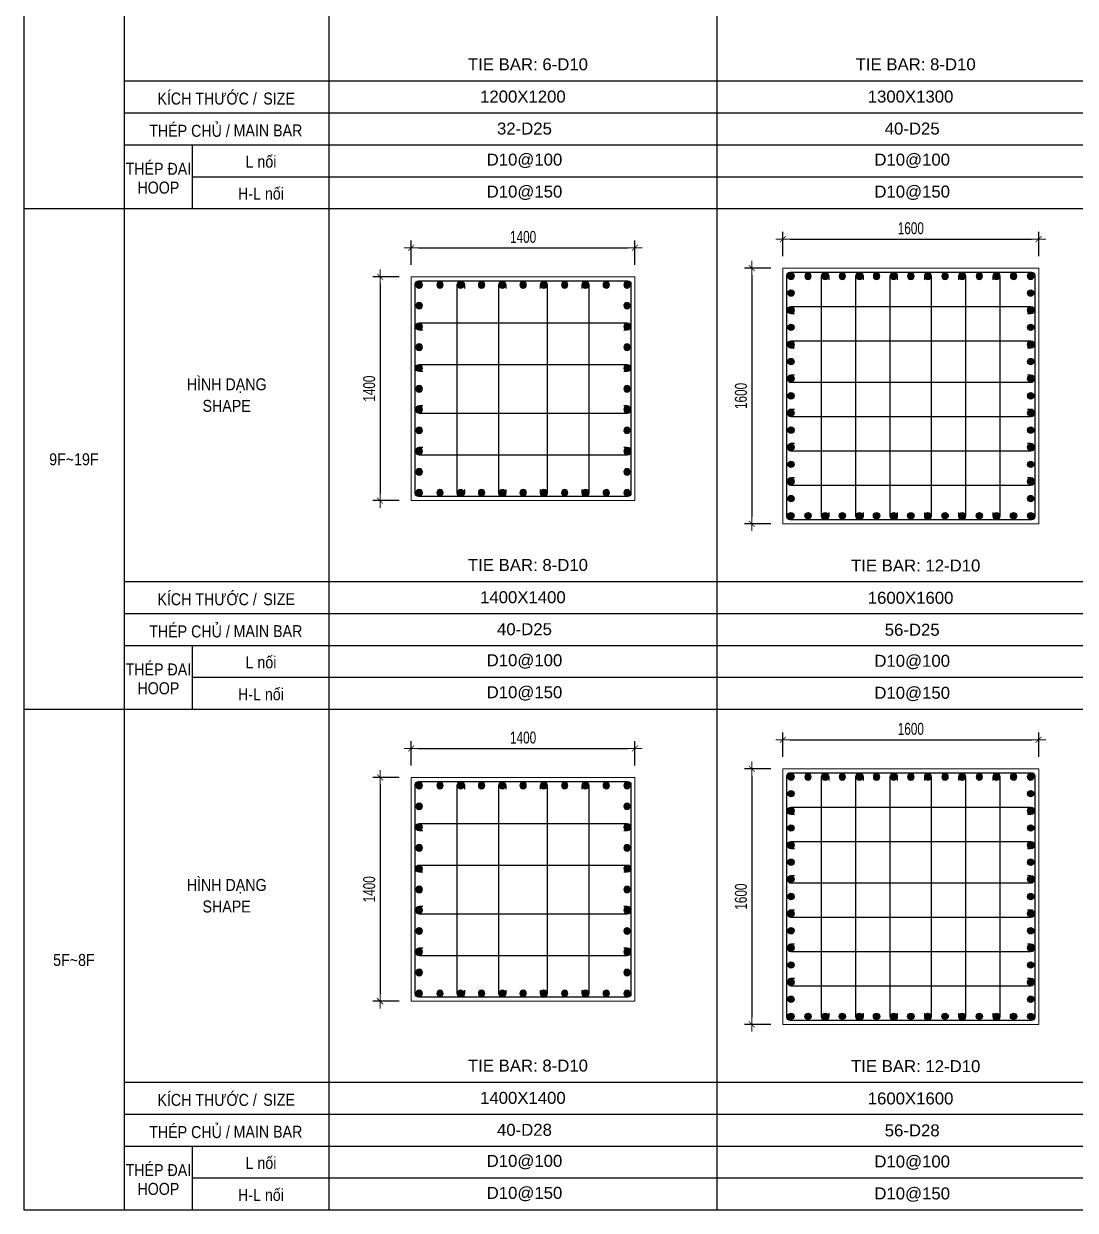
# Model space of a CAD drawing. Header units: millimetres. Extents: x 61878 to 380960, y -19809 to 191918.
# Drawn here: x 309765 to 316345, y 86301 to 93725 of the extents above; entities that cross this region are included whole.
import ezdxf
from ezdxf.enums import TextEntityAlignment as Align

# ---------------------------------------------------------------- set-up
doc = ezdxf.new("R2010")
doc.units = ezdxf.units.MM
doc.linetypes.add('CENTER2', pattern=[1.125, 0.75, -0.125, 0.125, -0.125])
doc.layers.get('Defpoints').update_dxf_attribs({"color": 151, "lineweight": 9})
for name, color, linetype in [('2', 2, 'Continuous'), ('CEN', 1, 'CENTER2'), ('STL', 3, 'Continuous'), ('TIT1', 3, 'Continuous')]:
    doc.layers.add(name, color=color, linetype=linetype)
for name, color, linetype, lineweight in [('NDC_S_CONTINUOUS', 3, 'Continuous', 20), ('NDC_S_DIM', 1, 'Continuous', 15), ('NDC_S_VN TEXT', 7, 'Continuous', 20)]:
    doc.layers.add(name, color=color, linetype=linetype, lineweight=lineweight)
doc.styles.add('NDC_ARIAL', font='arial.ttf', dxfattribs={"width": 0.85})
doc.styles.add('NDC_DIM', font='', dxfattribs={"width": 0.75})
doc.styles.get('NDC_DIM').set_extended_font_data('Dotum')
doc.dimstyles.new('NDC_dim_30', dxfattribs={"dimscale": 30, "dimtxt": 2.5, "dimasz": 1.5, "dimexe": 1.5, "dimexo": 2.5, "dimgap": 1, "dimtad": 1, "dimdec": 0, "dimzin": 0, "dimdsep": 46, "dimtxsty": 'NDC_DIM', "dimblk": 'DIMMARK', "dimcen": 0.09, "dimdle": 1.2, "dimclrd": 1, "dimclre": 1, "dimclrt": 3, "dimadec": 0, "dimazin": 0, "dimtfac": 1, "dimtdec": 0, "dimtix": 1, "dimtofl": 0, "dimtmove": 0, "dimatfit": 3, "dimfxl": 8, "dimfxlon": 1, "dimtolj": 1, "dimtzin": 0, "dimarcsym": 0})

# ---------------------------------------------------------------- blocks, each defined once
blk = doc.blocks.new('DIMMARK')
at = {"layer": 'NDC_S_DIM', "color": 1}
blk.add_line((-1.5, 0), (1, 0), dxfattribs=at)
at = {"layer": 'NDC_S_DIM', "color": 2, "const_width": 0.1}
blk.add_lwpolyline([(-0.42, -0.42), (0.42, 0.42)], dxfattribs=at)
blk = doc.blocks.new('*D711')
at = {"layer": 'Defpoints', "color": 0, "ltscale": 40, "transparency": 16777216}
for p in [(313589.8, 89190.9), (312189.8, 89009.3), (313589.8, 89009.3)]:
    blk.add_point(p, dxfattribs=at)
at = {"layer": 'NDC_S_DIM', "color": 1, "lineweight": -2, "ltscale": 40, "transparency": 16777216}
for p, q in [((312189.8, 89084.3), (312189.8, 89235.9)), ((312234.8, 89190.9), (313544.8, 89190.9)), ((313589.8, 89084.3), (313589.8, 89235.9))]:
    blk.add_line(p, q, dxfattribs=at)
at = {"layer": 'NDC_S_DIM', "color": 1, "lineweight": -2, "ltscale": 40, "transparency": 16777216, "xscale": 45, "yscale": 45, "zscale": 45, "rotation": 180}
blk.add_blockref('DIMMARK', (312189.8, 89190.9), dxfattribs=at)
at = {"layer": 'NDC_S_DIM', "color": 1, "lineweight": -2, "ltscale": 40, "transparency": 16777216, "xscale": 45, "yscale": 45, "zscale": 45}
blk.add_blockref('DIMMARK', (313589.8, 89190.9), dxfattribs=at)
at = {"layer": 'NDC_S_DIM', "color": 3, "ltscale": 40, "transparency": 16777216, "insert": (312889.8, 89258.5), "char_height": 75, "attachment_point": 5, "style": 'NDC_DIM'}
blk.add_mtext('\\A1;1400', dxfattribs=at)
blk = doc.blocks.new('*D712')
at = {"layer": 'Defpoints', "color": 0, "ltscale": 40, "transparency": 16777216}
for p in [(312189.8, 89009.3), (311994.4, 87609.3), (312189.8, 87609.3)]:
    blk.add_point(p, dxfattribs=at)
at = {"layer": 'NDC_S_DIM', "color": 1, "lineweight": -2, "ltscale": 40, "transparency": 16777216}
for p, q in [((312114.8, 89009.3), (311949.4, 89009.3)), ((311994.4, 88964.3), (311994.4, 87654.3)), ((312114.8, 87609.3), (311949.4, 87609.3))]:
    blk.add_line(p, q, dxfattribs=at)
at = {"layer": 'NDC_S_DIM', "color": 1, "lineweight": -2, "ltscale": 40, "transparency": 16777216, "xscale": 45, "yscale": 45, "zscale": 45}
for p, rotation in [((311994.4, 89009.3), 90), ((311994.4, 87609.3), 270)]:
    blk.add_blockref('DIMMARK', p, dxfattribs=dict(at, rotation=rotation))
at = {"layer": 'NDC_S_DIM', "color": 3, "ltscale": 40, "transparency": 16777216, "insert": (311926.9, 88309.3), "char_height": 75, "attachment_point": 5, "rotation": 90, "style": 'NDC_DIM'}
blk.add_mtext('\\A1;1400', dxfattribs=at)
blk = doc.blocks.new('8')
at = {"layer": '2'}
blk.add_hatch(color=256, dxfattribs=at).paths.add_polyline_path([(20, 0, 0.386127), (1.9, 19.9), (-1.9, 19.9, 0.386127), (-20, 0, 1)])
blk.add_circle((0, 0), 20, dxfattribs=at)
blk = doc.blocks.new('5')
at = {"layer": 'CEN', "rotation": 180}
blk.add_blockref('8', (0, 0), dxfattribs=at)
blk = doc.blocks.new('*U707')
at = {"layer": 'STL', "xscale": -1, "rotation": 270}
blk.add_blockref('5', (0, 0), dxfattribs=at)
blk = doc.blocks.new('*U708')
at = {"layer": 'NDC_S_DIM', "color": 0, "linetype": 'ByBlock', "lineweight": -2, "transparency": 16777216}
for p in [(306343.8, 79984.3), (306473.8, 79984.3), (306603.8, 79984.3), (306733.9, 79984.3), (306863.9, 79984.3), (306994, 79984.3), (307124, 79984.3), (307254.1, 79984.3), (307384.1, 79984.3), (307514.2, 79984.3), (307644.2, 79984.3)]:
    blk.add_blockref('*U707', p, dxfattribs=at)
blk = doc.blocks.new('*U709')
at = {"layer": 'STL', "xscale": -1, "rotation": 270}
blk.add_blockref('5', (0, 0), dxfattribs=at)
blk = doc.blocks.new('*U710')
at = {"layer": 'NDC_S_DIM', "color": 0, "linetype": 'ByBlock', "lineweight": -2, "transparency": 16777216}
for p in [(306343.8, 79984.3), (306473.8, 79984.3), (306603.8, 79984.3), (306733.9, 79984.3), (306863.9, 79984.3), (306994, 79984.3), (307124, 79984.3), (307254.1, 79984.3), (307384.1, 79984.3), (307514.2, 79984.3), (307644.2, 79984.3)]:
    blk.add_blockref('*U709', p, dxfattribs=at)
blk = doc.blocks.new('*U703')
at = {"layer": 'STL', "xscale": -1, "rotation": 270}
blk.add_blockref('5', (0, 0), dxfattribs=at)
blk = doc.blocks.new('*U704')
at = {"layer": 'NDC_S_DIM', "color": 0, "linetype": 'ByBlock', "lineweight": -2, "transparency": 16777216}
for p in [(306343.8, 79984.3), (306473.8, 79984.3), (306603.8, 79984.3), (306733.9, 79984.3), (306863.9, 79984.3), (306994, 79984.3), (307124, 79984.3), (307254.1, 79984.3), (307384.1, 79984.3), (307514.2, 79984.3), (307644.2, 79984.3)]:
    blk.add_blockref('*U703', p, dxfattribs=at)
blk = doc.blocks.new('*U705')
at = {"layer": 'STL', "xscale": -1, "rotation": 270}
blk.add_blockref('5', (0, 0), dxfattribs=at)
blk = doc.blocks.new('*U706')
at = {"layer": 'NDC_S_DIM', "color": 0, "linetype": 'ByBlock', "lineweight": -2, "transparency": 16777216}
for p in [(306343.8, 79984.3), (306473.8, 79984.3), (306603.8, 79984.3), (306733.9, 79984.3), (306863.9, 79984.3), (306994, 79984.3), (307124, 79984.3), (307254.1, 79984.3), (307384.1, 79984.3), (307514.2, 79984.3), (307644.2, 79984.3)]:
    blk.add_blockref('*U705', p, dxfattribs=at)
blk = doc.blocks.new('*D721')
at = {"layer": 'Defpoints', "color": 0, "ltscale": 40, "transparency": 16777216}
for p in [(313589.8, 92323.6), (312189.8, 92142), (313589.8, 92142)]:
    blk.add_point(p, dxfattribs=at)
at = {"layer": 'NDC_S_DIM', "color": 1, "lineweight": -2, "ltscale": 40, "transparency": 16777216}
for p, q in [((312189.8, 92217), (312189.8, 92368.6)), ((313589.8, 92217), (313589.8, 92368.6)), ((312234.8, 92323.6), (313544.8, 92323.6))]:
    blk.add_line(p, q, dxfattribs=at)
at = {"layer": 'NDC_S_DIM', "color": 1, "lineweight": -2, "ltscale": 40, "transparency": 16777216, "xscale": 45, "yscale": 45, "zscale": 45, "rotation": 180}
blk.add_blockref('DIMMARK', (312189.8, 92323.6), dxfattribs=at)
at = {"layer": 'NDC_S_DIM', "color": 1, "lineweight": -2, "ltscale": 40, "transparency": 16777216, "xscale": 45, "yscale": 45, "zscale": 45}
blk.add_blockref('DIMMARK', (313589.8, 92323.6), dxfattribs=at)
at = {"layer": 'NDC_S_DIM', "color": 3, "ltscale": 40, "transparency": 16777216, "insert": (312889.8, 92391.2), "char_height": 75, "attachment_point": 5, "style": 'NDC_DIM'}
blk.add_mtext('\\A1;1400', dxfattribs=at)
blk = doc.blocks.new('*D722')
at = {"layer": 'Defpoints', "color": 0, "ltscale": 40, "transparency": 16777216}
for p in [(312189.8, 92142), (311994.4, 90742), (312189.8, 90742)]:
    blk.add_point(p, dxfattribs=at)
at = {"layer": 'NDC_S_DIM', "color": 1, "lineweight": -2, "ltscale": 40, "transparency": 16777216}
for p, q in [((312114.8, 92142), (311949.4, 92142)), ((311994.4, 92097), (311994.4, 90787)), ((312114.8, 90742), (311949.4, 90742))]:
    blk.add_line(p, q, dxfattribs=at)
at = {"layer": 'NDC_S_DIM', "color": 1, "lineweight": -2, "ltscale": 40, "transparency": 16777216, "xscale": 45, "yscale": 45, "zscale": 45}
for p, rotation in [((311994.4, 92142), 90), ((311994.4, 90742), 270)]:
    blk.add_blockref('DIMMARK', p, dxfattribs=dict(at, rotation=rotation))
at = {"layer": 'NDC_S_DIM', "color": 3, "ltscale": 40, "transparency": 16777216, "insert": (311926.9, 91442), "char_height": 75, "attachment_point": 5, "rotation": 90, "style": 'NDC_DIM'}
blk.add_mtext('\\A1;1400', dxfattribs=at)
blk = doc.blocks.new('*U717')
at = {"layer": 'STL', "xscale": -1, "rotation": 270}
blk.add_blockref('5', (0, 0), dxfattribs=at)
blk = doc.blocks.new('*U718')
at = {"layer": 'NDC_S_DIM', "color": 0, "linetype": 'ByBlock', "lineweight": -2, "transparency": 16777216}
for p in [(306343.8, 79984.3), (306473.8, 79984.3), (306603.8, 79984.3), (306733.9, 79984.3), (306863.9, 79984.3), (306994, 79984.3), (307124, 79984.3), (307254.1, 79984.3), (307384.1, 79984.3), (307514.2, 79984.3), (307644.2, 79984.3)]:
    blk.add_blockref('*U717', p, dxfattribs=at)
blk = doc.blocks.new('*U719')
at = {"layer": 'STL', "xscale": -1, "rotation": 270}
blk.add_blockref('5', (0, 0), dxfattribs=at)
blk = doc.blocks.new('*U720')
at = {"layer": 'NDC_S_DIM', "color": 0, "linetype": 'ByBlock', "lineweight": -2, "transparency": 16777216}
for p in [(306343.8, 79984.3), (306473.8, 79984.3), (306603.8, 79984.3), (306733.9, 79984.3), (306863.9, 79984.3), (306994, 79984.3), (307124, 79984.3), (307254.1, 79984.3), (307384.1, 79984.3), (307514.2, 79984.3), (307644.2, 79984.3)]:
    blk.add_blockref('*U719', p, dxfattribs=at)
blk = doc.blocks.new('*U713')
at = {"layer": 'STL', "xscale": -1, "rotation": 270}
blk.add_blockref('5', (0, 0), dxfattribs=at)
blk = doc.blocks.new('*U714')
at = {"layer": 'NDC_S_DIM', "color": 0, "linetype": 'ByBlock', "lineweight": -2, "transparency": 16777216}
for p in [(306343.8, 79984.3), (306473.8, 79984.3), (306603.8, 79984.3), (306733.9, 79984.3), (306863.9, 79984.3), (306994, 79984.3), (307124, 79984.3), (307254.1, 79984.3), (307384.1, 79984.3), (307514.2, 79984.3), (307644.2, 79984.3)]:
    blk.add_blockref('*U713', p, dxfattribs=at)
blk = doc.blocks.new('*U715')
at = {"layer": 'STL', "xscale": -1, "rotation": 270}
blk.add_blockref('5', (0, 0), dxfattribs=at)
blk = doc.blocks.new('*U716')
at = {"layer": 'NDC_S_DIM', "color": 0, "linetype": 'ByBlock', "lineweight": -2, "transparency": 16777216}
for p in [(306343.8, 79984.3), (306473.8, 79984.3), (306603.8, 79984.3), (306733.9, 79984.3), (306863.9, 79984.3), (306994, 79984.3), (307124, 79984.3), (307254.1, 79984.3), (307384.1, 79984.3), (307514.2, 79984.3), (307644.2, 79984.3)]:
    blk.add_blockref('*U715', p, dxfattribs=at)
blk = doc.blocks.new('*D799')
at = {"layer": 'Defpoints', "color": 0, "ltscale": 40, "transparency": 16777216}
for p in [(316115.9, 89245.3), (314515.9, 89063.7), (316115.9, 89063.7)]:
    blk.add_point(p, dxfattribs=at)
at = {"layer": 'NDC_S_DIM', "color": 1, "lineweight": -2, "ltscale": 40, "transparency": 16777216}
for p, q in [((314515.9, 89138.7), (314515.9, 89290.3)), ((314560.9, 89245.3), (316070.9, 89245.3)), ((316115.9, 89138.7), (316115.9, 89290.3))]:
    blk.add_line(p, q, dxfattribs=at)
at = {"layer": 'NDC_S_DIM', "color": 1, "lineweight": -2, "ltscale": 40, "transparency": 16777216, "xscale": 45, "yscale": 45, "zscale": 45, "rotation": 180}
blk.add_blockref('DIMMARK', (314515.9, 89245.3), dxfattribs=at)
at = {"layer": 'NDC_S_DIM', "color": 1, "lineweight": -2, "ltscale": 40, "transparency": 16777216, "xscale": 45, "yscale": 45, "zscale": 45}
blk.add_blockref('DIMMARK', (316115.9, 89245.3), dxfattribs=at)
at = {"layer": 'NDC_S_DIM', "color": 3, "ltscale": 40, "transparency": 16777216, "insert": (315315.9, 89312.9), "char_height": 75, "attachment_point": 5, "style": 'NDC_DIM'}
blk.add_mtext('\\A1;1600', dxfattribs=at)
blk = doc.blocks.new('*D800')
at = {"layer": 'Defpoints', "color": 0, "ltscale": 40, "transparency": 16777216}
for p in [(314515.9, 89063.7), (314320.5, 87463.7), (314515.9, 87463.7)]:
    blk.add_point(p, dxfattribs=at)
at = {"layer": 'NDC_S_DIM', "color": 1, "lineweight": -2, "ltscale": 40, "transparency": 16777216}
for p, q in [((314440.9, 89063.7), (314275.5, 89063.7)), ((314320.5, 89018.7), (314320.5, 87508.7)), ((314440.9, 87463.7), (314275.5, 87463.7))]:
    blk.add_line(p, q, dxfattribs=at)
at = {"layer": 'NDC_S_DIM', "color": 1, "lineweight": -2, "ltscale": 40, "transparency": 16777216, "xscale": 45, "yscale": 45, "zscale": 45}
for p, rotation in [((314320.5, 89063.7), 90), ((314320.5, 87463.7), 270)]:
    blk.add_blockref('DIMMARK', p, dxfattribs=dict(at, rotation=rotation))
at = {"layer": 'NDC_S_DIM', "color": 3, "ltscale": 40, "transparency": 16777216, "insert": (314253, 88263.7), "char_height": 75, "attachment_point": 5, "rotation": 90, "style": 'NDC_DIM'}
blk.add_mtext('\\A1;1600', dxfattribs=at)
blk = doc.blocks.new('*U795')
at = {"layer": 'STL', "xscale": -1, "rotation": 270}
blk.add_blockref('5', (0, 0), dxfattribs=at)
blk = doc.blocks.new('*U796')
at = {"layer": 'NDC_S_DIM', "color": 0, "linetype": 'ByBlock', "lineweight": -2, "transparency": 16777216}
for p in [(308769.8, 80184.3), (308877, 80184.3), (308984.2, 80184.3), (309091.4, 80184.3), (309198.6, 80184.3), (309305.7, 80184.3), (309412.9, 80184.3), (309520.1, 80184.3), (309627.3, 80184.3), (309734.4, 80184.3), (309841.6, 80184.3), (309948.8, 80184.3), (310056, 80184.3), (310163.1, 80184.3), (310270.3, 80184.3)]:
    blk.add_blockref('*U795', p, dxfattribs=at)
blk = doc.blocks.new('*U797')
at = {"layer": 'STL', "xscale": -1, "rotation": 270}
blk.add_blockref('5', (0, 0), dxfattribs=at)
blk = doc.blocks.new('*U798')
at = {"layer": 'NDC_S_DIM', "color": 0, "linetype": 'ByBlock', "lineweight": -2, "transparency": 16777216}
for p in [(308769.8, 80184.3), (308877, 80184.3), (308984.2, 80184.3), (309091.4, 80184.3), (309198.6, 80184.3), (309305.7, 80184.3), (309412.9, 80184.3), (309520.1, 80184.3), (309627.3, 80184.3), (309734.4, 80184.3), (309841.6, 80184.3), (309948.8, 80184.3), (310056, 80184.3), (310163.1, 80184.3), (310270.3, 80184.3)]:
    blk.add_blockref('*U797', p, dxfattribs=at)
blk = doc.blocks.new('*U791')
at = {"layer": 'STL', "xscale": -1, "rotation": 270}
blk.add_blockref('5', (0, 0), dxfattribs=at)
blk = doc.blocks.new('*U792')
at = {"layer": 'NDC_S_DIM', "color": 0, "linetype": 'ByBlock', "lineweight": -2, "transparency": 16777216}
for p in [(308769.8, 80184.3), (308877, 80184.3), (308984.2, 80184.3), (309091.4, 80184.3), (309198.6, 80184.3), (309305.7, 80184.3), (309412.9, 80184.3), (309520.1, 80184.3), (309627.3, 80184.3), (309734.4, 80184.3), (309841.6, 80184.3), (309948.8, 80184.3), (310056, 80184.3), (310163.1, 80184.3), (310270.3, 80184.3)]:
    blk.add_blockref('*U791', p, dxfattribs=at)
blk = doc.blocks.new('*U793')
at = {"layer": 'STL', "xscale": -1, "rotation": 270}
blk.add_blockref('5', (0, 0), dxfattribs=at)
blk = doc.blocks.new('*U794')
at = {"layer": 'NDC_S_DIM', "color": 0, "linetype": 'ByBlock', "lineweight": -2, "transparency": 16777216}
for p in [(308769.8, 80184.3), (308877, 80184.3), (308984.2, 80184.3), (309091.4, 80184.3), (309198.6, 80184.3), (309305.7, 80184.3), (309412.9, 80184.3), (309520.1, 80184.3), (309627.3, 80184.3), (309734.4, 80184.3), (309841.6, 80184.3), (309948.8, 80184.3), (310056, 80184.3), (310163.1, 80184.3), (310270.3, 80184.3)]:
    blk.add_blockref('*U793', p, dxfattribs=at)
blk = doc.blocks.new('*D809')
at = {"layer": 'Defpoints', "color": 0, "ltscale": 40, "transparency": 16777216}
for p in [(316115.9, 92378), (314515.9, 92196.4), (316115.9, 92196.4)]:
    blk.add_point(p, dxfattribs=at)
at = {"layer": 'NDC_S_DIM', "color": 1, "lineweight": -2, "ltscale": 40, "transparency": 16777216}
for p, q in [((314515.9, 92271.4), (314515.9, 92423)), ((314560.9, 92378), (316070.9, 92378)), ((316115.9, 92271.4), (316115.9, 92423))]:
    blk.add_line(p, q, dxfattribs=at)
at = {"layer": 'NDC_S_DIM', "color": 1, "lineweight": -2, "ltscale": 40, "transparency": 16777216, "xscale": 45, "yscale": 45, "zscale": 45, "rotation": 180}
blk.add_blockref('DIMMARK', (314515.9, 92378), dxfattribs=at)
at = {"layer": 'NDC_S_DIM', "color": 1, "lineweight": -2, "ltscale": 40, "transparency": 16777216, "xscale": 45, "yscale": 45, "zscale": 45}
blk.add_blockref('DIMMARK', (316115.9, 92378), dxfattribs=at)
at = {"layer": 'NDC_S_DIM', "color": 3, "ltscale": 40, "transparency": 16777216, "insert": (315315.9, 92445.6), "char_height": 75, "attachment_point": 5, "style": 'NDC_DIM'}
blk.add_mtext('\\A1;1600', dxfattribs=at)
blk = doc.blocks.new('*D810')
at = {"layer": 'Defpoints', "color": 0, "ltscale": 40, "transparency": 16777216}
for p in [(314515.9, 92196.4), (314320.5, 90596.4), (314515.9, 90596.4)]:
    blk.add_point(p, dxfattribs=at)
at = {"layer": 'NDC_S_DIM', "color": 1, "lineweight": -2, "ltscale": 40, "transparency": 16777216}
for p, q in [((314440.9, 92196.4), (314275.5, 92196.4)), ((314320.5, 92151.4), (314320.5, 90641.4)), ((314440.9, 90596.4), (314275.5, 90596.4))]:
    blk.add_line(p, q, dxfattribs=at)
at = {"layer": 'NDC_S_DIM', "color": 1, "lineweight": -2, "ltscale": 40, "transparency": 16777216, "xscale": 45, "yscale": 45, "zscale": 45}
for p, rotation in [((314320.5, 92196.4), 90), ((314320.5, 90596.4), 270)]:
    blk.add_blockref('DIMMARK', p, dxfattribs=dict(at, rotation=rotation))
at = {"layer": 'NDC_S_DIM', "color": 3, "ltscale": 40, "transparency": 16777216, "insert": (314253, 91396.4), "char_height": 75, "attachment_point": 5, "rotation": 90, "style": 'NDC_DIM'}
blk.add_mtext('\\A1;1600', dxfattribs=at)
blk = doc.blocks.new('*U805')
at = {"layer": 'STL', "xscale": -1, "rotation": 270}
blk.add_blockref('5', (0, 0), dxfattribs=at)
blk = doc.blocks.new('*U806')
at = {"layer": 'NDC_S_DIM', "color": 0, "linetype": 'ByBlock', "lineweight": -2, "transparency": 16777216}
for p in [(308769.8, 80184.3), (308877, 80184.3), (308984.2, 80184.3), (309091.4, 80184.3), (309198.6, 80184.3), (309305.7, 80184.3), (309412.9, 80184.3), (309520.1, 80184.3), (309627.3, 80184.3), (309734.4, 80184.3), (309841.6, 80184.3), (309948.8, 80184.3), (310056, 80184.3), (310163.1, 80184.3), (310270.3, 80184.3)]:
    blk.add_blockref('*U805', p, dxfattribs=at)
blk = doc.blocks.new('*U807')
at = {"layer": 'STL', "xscale": -1, "rotation": 270}
blk.add_blockref('5', (0, 0), dxfattribs=at)
blk = doc.blocks.new('*U808')
at = {"layer": 'NDC_S_DIM', "color": 0, "linetype": 'ByBlock', "lineweight": -2, "transparency": 16777216}
for p in [(308769.8, 80184.3), (308877, 80184.3), (308984.2, 80184.3), (309091.4, 80184.3), (309198.6, 80184.3), (309305.7, 80184.3), (309412.9, 80184.3), (309520.1, 80184.3), (309627.3, 80184.3), (309734.4, 80184.3), (309841.6, 80184.3), (309948.8, 80184.3), (310056, 80184.3), (310163.1, 80184.3), (310270.3, 80184.3)]:
    blk.add_blockref('*U807', p, dxfattribs=at)
blk = doc.blocks.new('*U801')
at = {"layer": 'STL', "xscale": -1, "rotation": 270}
blk.add_blockref('5', (0, 0), dxfattribs=at)
blk = doc.blocks.new('*U802')
at = {"layer": 'NDC_S_DIM', "color": 0, "linetype": 'ByBlock', "lineweight": -2, "transparency": 16777216}
for p in [(308769.8, 80184.3), (308877, 80184.3), (308984.2, 80184.3), (309091.4, 80184.3), (309198.6, 80184.3), (309305.7, 80184.3), (309412.9, 80184.3), (309520.1, 80184.3), (309627.3, 80184.3), (309734.4, 80184.3), (309841.6, 80184.3), (309948.8, 80184.3), (310056, 80184.3), (310163.1, 80184.3), (310270.3, 80184.3)]:
    blk.add_blockref('*U801', p, dxfattribs=at)
blk = doc.blocks.new('*U803')
at = {"layer": 'STL', "xscale": -1, "rotation": 270}
blk.add_blockref('5', (0, 0), dxfattribs=at)
blk = doc.blocks.new('*U804')
at = {"layer": 'NDC_S_DIM', "color": 0, "linetype": 'ByBlock', "lineweight": -2, "transparency": 16777216}
for p in [(308769.8, 80184.3), (308877, 80184.3), (308984.2, 80184.3), (309091.4, 80184.3), (309198.6, 80184.3), (309305.7, 80184.3), (309412.9, 80184.3), (309520.1, 80184.3), (309627.3, 80184.3), (309734.4, 80184.3), (309841.6, 80184.3), (309948.8, 80184.3), (310056, 80184.3), (310163.1, 80184.3), (310270.3, 80184.3)]:
    blk.add_blockref('*U803', p, dxfattribs=at)

msp = doc.modelspace()

# ---------------------------------------------------------------- linework, layer by layer
at = {"layer": '2', "lineweight": -2, "ltscale": 1000}
for points in [[(316090.9, 92151.4), (316090.9, 90641.4, -0.414214), (316070.9, 90621.4), (314560.9, 90621.4, -0.414214), (314540.9, 90641.4), (314540.9, 92151.4, -0.414214), (314560.9, 92171.4), (316070.9, 92171.4, -0.414214)], [(313564.8, 92097), (313564.8, 90787, -0.414214), (313544.8, 90767), (312234.8, 90767, -0.414214), (312214.8, 90787), (312214.8, 92097, -0.414214), (312234.8, 92117), (313544.8, 92117, -0.414214)], [(316090.9, 89018.7), (316090.9, 87508.7, -0.414214), (316070.9, 87488.7), (314560.9, 87488.7, -0.414214), (314540.9, 87508.7), (314540.9, 89018.7, -0.414214), (314560.9, 89038.7), (316070.9, 89038.7, -0.414214)], [(313564.8, 88964.3), (313564.8, 87654.3, -0.414214), (313544.8, 87634.3), (312234.8, 87634.3, -0.414214), (312214.8, 87654.3), (312214.8, 88964.3, -0.414214), (312234.8, 88984.3), (313544.8, 88984.3, -0.414214)]]:
    msp.add_lwpolyline(points, format="xyb", close=True, dxfattribs=at)
at = {"layer": '2'}
for points in [[(314802.5, 90666.1), (314802.5, 90643.9, -1), (314757.5, 90643.9), (314757.5, 92145.9, -1), (314802.5, 92145.9), (314802.5, 92123.8)], [(315016.9, 90666.1), (315016.9, 90643.9, -1), (314971.9, 90643.9), (314971.9, 92145.9, -1), (315016.9, 92145.9), (315016.9, 92123.8)], [(315231.2, 90666.1), (315231.2, 90643.9, -1), (315186.2, 90643.9), (315186.2, 92145.9, -1), (315231.2, 92145.9), (315231.2, 92123.8)], [(315400.6, 90666.1), (315400.6, 90643.9, 1), (315445.6, 90643.9), (315445.6, 92145.9, 1), (315400.6, 92145.9), (315400.6, 92123.8)], [(315614.9, 90666.1), (315614.9, 90643.9, 1), (315659.9, 90643.9), (315659.9, 92145.9, 1), (315614.9, 92145.9), (315614.9, 92123.8)], [(315829.3, 90666.1), (315829.3, 90643.9, 1), (315874.3, 90643.9), (315874.3, 92145.9, 1), (315829.3, 92145.9), (315829.3, 92123.8)], [(312522.2, 90811.7), (312522.2, 90789.5, -1), (312477.1, 90789.5), (312477.1, 92091.5, -1), (312522.2, 92091.5), (312522.2, 92069.4)], [(312782.3, 90811.7), (312782.3, 90789.5, -1), (312737.2, 90789.5), (312737.2, 92091.5, -1), (312782.3, 92091.5), (312782.3, 92069.4)], [(312997.3, 90811.7), (312997.3, 90789.5, 1), (313042.3, 90789.5), (313042.3, 92091.5, 1), (312997.3, 92091.5), (312997.3, 92069.4)], [(313257.4, 90811.7), (313257.4, 90789.5, 1), (313302.4, 90789.5), (313302.4, 92091.5, 1), (313257.4, 92091.5), (313257.4, 92069.4)], [(314587.8, 91910.5), (314565.7, 91910.5, -1), (314565.7, 91955.5), (316067.7, 91955.5, -1), (316067.7, 91910.5), (316045.6, 91910.5)], [(312261.7, 91808.9), (312239.6, 91808.9, -1), (312239.6, 91853.9), (313541.6, 91853.9, -1), (313541.6, 91808.9), (313519.5, 91808.9)], [(314587.8, 91696.2), (314565.7, 91696.2, -1), (314565.7, 91741.2), (316067.7, 91741.2, -1), (316067.7, 91696.2), (316045.6, 91696.2)], [(312261.7, 91548.8), (312239.6, 91548.8, -1), (312239.6, 91593.9), (313541.6, 91593.9, -1), (313541.6, 91548.8), (313519.5, 91548.8)], [(314587.8, 91526.8), (314565.7, 91526.8, 1), (314565.7, 91481.8), (316067.7, 91481.8, 1), (316067.7, 91526.8), (316045.6, 91526.8)], [(312261.7, 91333.8), (312239.6, 91333.8, 1), (312239.6, 91288.7), (313541.6, 91288.7, 1), (313541.6, 91333.8), (313519.5, 91333.8)], [(314587.8, 91312.5), (314565.7, 91312.5, 1), (314565.7, 91267.5), (316067.7, 91267.5, 1), (316067.7, 91312.5), (316045.6, 91312.5)], [(312261.7, 91073.7), (312239.6, 91073.7, 1), (312239.6, 91028.6), (313541.6, 91028.6, 1), (313541.6, 91073.7), (313519.5, 91073.7)], [(314587.8, 91098.1), (314565.7, 91098.1, 1), (314565.7, 91053.1), (316067.7, 91053.1, 1), (316067.7, 91098.1), (316045.6, 91098.1)], [(314587.8, 90883.8), (314565.7, 90883.8, 1), (314565.7, 90838.8), (316067.7, 90838.8, 1), (316067.7, 90883.8), (316045.6, 90883.8)], [(314802.5, 87533.4), (314802.5, 87511.2, -1), (314757.5, 87511.2), (314757.5, 89013.2, -1), (314802.5, 89013.2), (314802.5, 88991.1)], [(315016.9, 87533.4), (315016.9, 87511.2, -1), (314971.9, 87511.2), (314971.9, 89013.2, -1), (315016.9, 89013.2), (315016.9, 88991.1)], [(315231.2, 87533.4), (315231.2, 87511.2, -1), (315186.2, 87511.2), (315186.2, 89013.2, -1), (315231.2, 89013.2), (315231.2, 88991.1)], [(315400.6, 87533.4), (315400.6, 87511.2, 1), (315445.6, 87511.2), (315445.6, 89013.2, 1), (315400.6, 89013.2), (315400.6, 88991.1)], [(315614.9, 87533.4), (315614.9, 87511.2, 1), (315659.9, 87511.2), (315659.9, 89013.2, 1), (315614.9, 89013.2), (315614.9, 88991.1)], [(315829.3, 87533.4), (315829.3, 87511.2, 1), (315874.3, 87511.2), (315874.3, 89013.2, 1), (315829.3, 89013.2), (315829.3, 88991.1)], [(312522.2, 87679), (312522.2, 87656.8, -1), (312477.1, 87656.8), (312477.1, 88958.8, -1), (312522.2, 88958.8), (312522.2, 88936.7)], [(312782.3, 87679), (312782.3, 87656.8, -1), (312737.2, 87656.8), (312737.2, 88958.8, -1), (312782.3, 88958.8), (312782.3, 88936.7)], [(312997.3, 87679), (312997.3, 87656.8, 1), (313042.3, 87656.8), (313042.3, 88958.8, 1), (312997.3, 88958.8), (312997.3, 88936.7)], [(313257.4, 87679), (313257.4, 87656.8, 1), (313302.4, 87656.8), (313302.4, 88958.8, 1), (313257.4, 88958.8), (313257.4, 88936.7)], [(314587.8, 88777.8), (314565.7, 88777.8, -1), (314565.7, 88822.8), (316067.7, 88822.8, -1), (316067.7, 88777.8), (316045.6, 88777.8)], [(312261.7, 88676.2), (312239.6, 88676.2, -1), (312239.6, 88721.2), (313541.6, 88721.2, -1), (313541.6, 88676.2), (313519.5, 88676.2)], [(314587.8, 88563.5), (314565.7, 88563.5, -1), (314565.7, 88608.5), (316067.7, 88608.5, -1), (316067.7, 88563.5), (316045.6, 88563.5)], [(312261.7, 88416.1), (312239.6, 88416.1, -1), (312239.6, 88461.2), (313541.6, 88461.2, -1), (313541.6, 88416.1), (313519.5, 88416.1)], [(314587.8, 88394.1), (314565.7, 88394.1, 1), (314565.7, 88349.1), (316067.7, 88349.1, 1), (316067.7, 88394.1), (316045.6, 88394.1)], [(312261.7, 88201.1), (312239.6, 88201.1, 1), (312239.6, 88156), (313541.6, 88156, 1), (313541.6, 88201.1), (313519.5, 88201.1)], [(314587.8, 88179.8), (314565.7, 88179.8, 1), (314565.7, 88134.8), (316067.7, 88134.8, 1), (316067.7, 88179.8), (316045.6, 88179.8)], [(312261.7, 87941), (312239.6, 87941, 1), (312239.6, 87895.9), (313541.6, 87895.9, 1), (313541.6, 87941), (313519.5, 87941)], [(314587.8, 87965.4), (314565.7, 87965.4, 1), (314565.7, 87920.4), (316067.7, 87920.4, 1), (316067.7, 87965.4), (316045.6, 87965.4)], [(314587.8, 87751.1), (314565.7, 87751.1, 1), (314565.7, 87706.1), (316067.7, 87706.1, 1), (316067.7, 87751.1), (316045.6, 87751.1)]]:
    msp.add_lwpolyline(points, format="xyb", dxfattribs=at)
at = {"layer": 'NDC_S_CONTINUOUS', "ltscale": 70}
for points in [[(313589.8, 92142), (313589.8, 90742), (312189.8, 90742), (312189.8, 92142), (313589.8, 92142)], [(316115.9, 92196.4), (316115.9, 90596.4), (314515.9, 90596.4), (314515.9, 92196.4), (316115.9, 92196.4)], [(316115.9, 89063.7), (316115.9, 87463.7), (314515.9, 87463.7), (314515.9, 89063.7), (316115.9, 89063.7)], [(313589.8, 89009.3), (313589.8, 87609.3), (312189.8, 87609.3), (312189.8, 89009.3), (313589.8, 89009.3)]]:
    msp.add_lwpolyline(points, dxfattribs=at)
at = {"layer": 'TIT1'}
for p, q in [((309764.9, 102204.5), (309764.9, 86304.5)), ((310392.8, 102204.5), (310392.8, 86304.5)), ((311676.7, 86304.5), (311676.7, 102204.5)), ((314102.8, 102204.5), (314102.8, 86304.5)), ((323807.2, 92566.4), (309764.9, 92566.4)), ((323807.2, 89433.7), (309764.9, 89433.7))]:
    msp.add_line(p, q, dxfattribs=at)
at = {"layer": 'TIT1', "color": 8}
for p, q in [((323807.2, 93366.4), (310392.8, 93366.4)), ((323807.2, 93166.4), (310392.8, 93166.4)), ((323807.2, 92966.4), (310392.8, 92966.4)), ((310822, 92566.4), (310822, 92966.4)), ((323807.2, 92766.4), (310822, 92766.4)), ((323807.2, 90233.7), (310392.8, 90233.7)), ((323807.2, 90033.7), (310392.8, 90033.7)), ((323807.2, 89833.7), (310392.8, 89833.7)), ((310822, 89433.7), (310822, 89833.7)), ((323807.2, 89633.7), (310822, 89633.7)), ((323807.2, 87101), (310392.8, 87101)), ((323807.2, 86901), (310392.8, 86901)), ((323807.2, 86701), (310392.8, 86701)), ((310822, 86301), (310822, 86701)), ((323807.2, 86501), (310822, 86501))]:
    msp.add_line(p, q, dxfattribs=at)
at = {"layer": 'TIT1', "ltscale": 40}
msp.add_line((309764.9, 86304.5), (323807.2, 86304.5), dxfattribs=at)

# ---------------------------------------------------------------- block references
at = {"layer": 'NDC_S_DIM', "xscale": -1}
for name, p, rotation in [('*U802', (234381.4, -218122.9), 270), ('*U804', (235881.9, -218122.9), 270), ('*U808', (5795.8, 170831.2), 180), ('*U792', (234381.4, -221255.6), 270), ('*U794', (235881.9, -221255.6), 270), ('*U798', (5795.8, 167698.5), 180)]:
    msp.add_blockref(name, p, dxfattribs=dict(at, rotation=rotation))
at = {"layer": 'NDC_S_DIM'}
for name, p in [('*U806', (5795.8, 11961.7)), ('*U718', (5895.8, 12107.3)), ('*U720', (5895.8, 10806.8)), ('*U796', (5795.8, 8829)), ('*U708', (5895.8, 8974.6)), ('*U710', (5895.8, 7674.1))]:
    msp.add_blockref(name, p, dxfattribs=at)
at = {"layer": 'NDC_S_DIM', "rotation": 90}
for name, p in [('*U714', (392223.8, -215552.7)), ('*U716', (393524.3, -215552.7)), ('*U704', (392223.8, -218685.4)), ('*U706', (393524.3, -218685.4))]:
    msp.add_blockref(name, p, dxfattribs=at)

# ---------------------------------------------------------------- texts
at = {"layer": 'NDC_S_VN TEXT', "style": 'NDC_ARIAL', "width": 0.85}
for s, p in [('KÍCH THƯỚC /', (310912.4, 93266.4)), ('THÉP CHỦ /', (310802.3, 93066.4)), ('THÉP ĐAI', (310607.5, 92827.5)), ('HÌNH DẠNG', (311034.8, 91470.8)), ('KÍCH THƯỚC /', (310912.4, 90133.7)), ('THÉP CHỦ /', (310802.3, 89933.7)), ('THÉP ĐAI', (310607.5, 89694.8)), ('HÌNH DẠNG', (311034.8, 88338.1)), ('KÍCH THƯỚC /', (310912.4, 87001)), ('THÉP CHỦ /', (310802.3, 86801)), ('THÉP ĐAI', (310607.5, 86562.1))]:
    msp.add_text(s, height=75, dxfattribs=at).set_placement(p, align=Align.MIDDLE)
at = {"layer": 'TIT1', "style": 'NDC_ARIAL'}
for s, p in [('TIE BAR: 6-D10', (312920.1, 93471.7)), ('TIE BAR: 8-D10', (315346.2, 93471.7)), ('1200X1200', (312888.3, 93269.8)), ('1300X1300', (315314.3, 93269.8)), ('32-D25', (312898.3, 93069.8)), ('40-D25', (315324.4, 93069.8)), ('D10@100', (312898.3, 92869.8)), ('D10@100', (315324.4, 92869.8)), ('D10@150', (312898.3, 92669.8)), ('D10@150', (315324.4, 92669.8)), ('TIE BAR: 8-D10', (312920.1, 90339)), ('TIE BAR: 12-D10', (315346.2, 90335.5)), ('1400X1400', (312888.3, 90137.1)), ('1600X1600', (315314.4, 90133.6)), ('40-D25', (312898.3, 89937.1)), ('56-D25', (315324.4, 89933.6)), ('D10@100', (312898.3, 89737.1)), ('D10@100', (315324.4, 89733.6)), ('D10@150', (312898.3, 89537.1)), ('D10@150', (315324.4, 89533.6)), ('TIE BAR: 8-D10', (312920.1, 87206.3)), ('TIE BAR: 12-D10', (315346.2, 87202.8)), ('1400X1400', (312888.3, 87004.4)), ('1600X1600', (315314.4, 87000.9)), ('40-D28', (312898.3, 86804.4)), ('56-D28', (315324.4, 86800.9)), ('D10@100', (312898.3, 86604.4)), ('D10@100', (315324.4, 86600.9)), ('D10@150', (312898.3, 86404.4)), ('D10@150', (315324.4, 86400.9))]:
    msp.add_text(s, height=75, dxfattribs=at).set_placement(p, align=Align.MIDDLE)
at = {"layer": 'TIT1', "style": 'NDC_ARIAL', "width": 0.85}
for s, p in [('SIZE', (311362.9, 93257.6)), ('MAIN BAR', (311293.2, 93057.6)), ('L nối', (311249.4, 92866.4)), ('HOOP', (310607.5, 92700.2)), ('H-L nối', (311249.4, 92666.4)), ('SHAPE', (311034.8, 91334.5)), ('9F~19F', (310078.9, 91000.1)), ('SIZE', (311362.9, 90124.9)), ('MAIN BAR', (311293.2, 89924.9)), ('L nối', (311249.4, 89733.7)), ('HOOP', (310607.5, 89567.5)), ('H-L nối', (311249.4, 89533.7)), ('SHAPE', (311034.8, 88201.8)), ('5F~8F', (310078.9, 87867.4)), ('SIZE', (311362.9, 86992.2)), ('MAIN BAR', (311293.2, 86792.2)), ('L nối', (311249.4, 86601)), ('HOOP', (310607.5, 86434.8)), ('H-L nối', (311249.4, 86401))]:
    msp.add_text(s, height=75, dxfattribs=at).set_placement(p, align=Align.MIDDLE)

# ---------------------------------------------------------------- dimensions: what is measured, and where the dimension line sits
at = {"layer": 'NDC_S_DIM', "ltscale": 40}
for base, p1, p2, picture, middle in [((313589.8, 92323.6), (312189.8, 92142), (313589.8, 92142), '*D721', (312889.8, 92391.2)), ((316115.9, 92378), (314515.9, 92196.4), (316115.9, 92196.4), '*D809', (315315.9, 92445.6)), ((316115.9, 89245.3), (314515.9, 89063.7), (316115.9, 89063.7), '*D799', (315315.9, 89312.9)), ((313589.8, 89190.9), (312189.8, 89009.3), (313589.8, 89009.3), '*D711', (312889.8, 89258.5))]:
    dim = msp.add_linear_dim(base=base, p1=p1, p2=p2, dimstyle='NDC_dim_30', dxfattribs=at)
    dim.commit()
    dim.dimension.update_dxf_attribs({"geometry": picture, "text_midpoint": middle})
for base, p1, p2, picture, middle in [((314320.5, 90596.4), (314515.9, 92196.4), (314515.9, 90596.4), '*D810', (314253, 91396.4)), ((311994.4, 90742), (312189.8, 92142), (312189.8, 90742), '*D722', (311926.9, 91442)), ((314320.5, 87463.7), (314515.9, 89063.7), (314515.9, 87463.7), '*D800', (314253, 88263.7)), ((311994.4, 87609.3), (312189.8, 89009.3), (312189.8, 87609.3), '*D712', (311926.9, 88309.3))]:
    dim = msp.add_linear_dim(base=base, p1=p1, p2=p2, angle=90, dimstyle='NDC_dim_30', dxfattribs=at)
    dim.commit()
    dim.dimension.update_dxf_attribs({"geometry": picture, "text_midpoint": middle})

doc.saveas('drawing.dxf')
